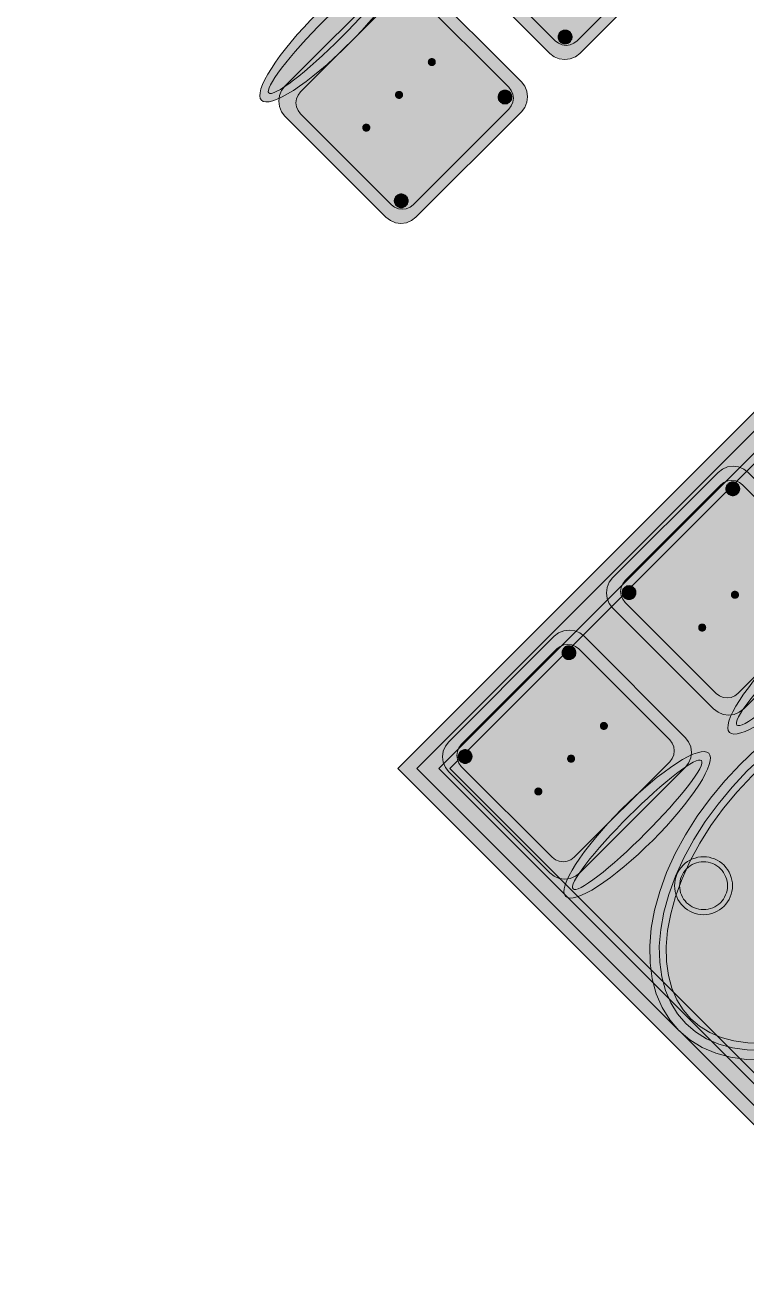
# Model space of a CAD drawing. Header units: metres. Extents: x 2172.2 to 2210.6, y 415.3 to 458.1.
# Drawn here: x 2183.03 to 2184.897, y 446.722 to 449.953 of the extents above; entities that cross this region are included whole.
import ezdxf

# ---------------------------------------------------------------- set-up
doc = ezdxf.new("R2010")
doc.units = ezdxf.units.M
for name, color, linetype, lineweight in [('NC_N1_CHAIRS', 7, 'CONTINUOUS', 13), ('NC_N1_FLOOR_DECOR', 32, 'CONTINUOUS', 13), ('NC_N1_TABLES', 7, 'CONTINUOUS', 13)]:
    doc.layers.add(name, color=color, linetype=linetype, lineweight=lineweight)

# ---------------------------------------------------------------- blocks, each defined once
blk = doc.blocks.new('NC_N1_MIXED_FLOOR_BAY_05')
at = {"true_color": 0xeff0ee}
h = blk.add_hatch(color=256, dxfattribs=at)
h.dxf.hatch_style = 1
h.paths.add_polyline_path([(-4.0811, 15.9515), (-4.06, 15.9304), (-4.0516, 15.922), (-4.022, 15.8924), (-4.0136, 15.884), (-3.9738, 15.8442), (-3.9298, 15.8002), (-3.8668, 15.7372), (-3.8228, 15.6932), (-3.7206, 15.591), (-3.6766, 15.547), (-3.6136, 15.484), (-3.5696, 15.44), (-3.4674, 15.3378), (-3.4234, 15.2938), (-3.3604, 15.2308), (-3.3164, 15.1868), (-3.2143, 15.0847), (-3.1703, 15.0406), (-3.1073, 14.9776), (-3.0633, 14.9336), (-2.9611, 14.8315), (-2.9171, 14.7875), (-2.8541, 14.7245), (-2.8101, 14.6805), (-2.7421, 14.6125), (-2.7337, 14.6041), (-2.7041, 14.5745), (-2.6957, 14.5661), (-2.6746, 14.545), (-4.5979, 12.6217), (-6.0044, 14.0282)])
at = {"color": 0, "linetype": 'CONTINUOUS', "lineweight": -2, "true_color": 0xa5b2b8}
blk.add_lwpolyline([(-4.5979, 12.6217), (-6.0044, 14.0282), (-4.0811, 15.9515)], dxfattribs=at)
at = {"color": 0, "linetype": 'CONTINUOUS', "lineweight": -2, "true_color": 0xa38246}
blk.add_lwpolyline([(-4.5979, 12.6712), (-5.955, 14.0282), (-4.0811, 15.902)], dxfattribs=at)
at = {"color": 0, "linetype": 'CONTINUOUS', "lineweight": -2, "true_color": 0x778fa0}
blk.add_lwpolyline([(-4.5979, 12.7277), (-5.8984, 14.0282), (-4.0811, 15.8454)], dxfattribs=at)
at = {"color": 0, "linetype": 'CONTINUOUS', "lineweight": -2, "true_color": 0xa38246}
blk.add_lwpolyline([(-4.0811, 15.8172), (-4.0808, 15.8168), (-4.041, 15.777), (-3.997, 15.733), (-3.9339, 15.67), (-3.8899, 15.626), (-3.7438, 15.4798), (-3.6808, 15.4168), (-3.6368, 15.3728), (-3.5346, 15.2706), (-3.4906, 15.2266), (-3.4276, 15.1636), (-3.3836, 15.1196), (-3.2814, 15.0175), (-3.2374, 14.9735), (-3.1744, 14.9105), (-3.1304, 14.8665), (-3.0283, 14.7643), (-2.9213, 14.6573), (-2.8773, 14.6133), (-2.8093, 14.5453), (-2.809, 14.545), (-4.5979, 12.756), (-5.8701, 14.0282)], close=True, dxfattribs=at)
blk = doc.blocks.new('NC_N1_DINING_2')
at = {"true_color": 0xf6f5ef}
h = blk.add_hatch(color=256, dxfattribs=at)
h.dxf.hatch_style = 1
h.paths.add_polyline_path([(0.6, 0), (0.5971, 0.0368), (0.5885, 0.0732), (0.5742, 0.1089), (0.5543, 0.1435), (0.5292, 0.1768), (0.4989, 0.2083), (0.4638, 0.2379), (0.4243, 0.2652), (0.3806, 0.2899), (0.3333, 0.3118), (0.2828, 0.3307), (0.2296, 0.3465), (0.1742, 0.3589), (0.1171, 0.3678), (0.0588, 0.3732), (0, 0.375), (-0.0588, 0.3732), (-0.1171, 0.3678), (-0.1742, 0.3589), (-0.2296, 0.3465), (-0.2828, 0.3307), (-0.3333, 0.3118), (-0.3806, 0.2899), (-0.4243, 0.2652), (-0.4638, 0.2379), (-0.4989, 0.2083), (-0.5292, 0.1768), (-0.5543, 0.1435), (-0.5742, 0.1089), (-0.5885, 0.0732), (-0.5971, 0.0368), (-0.6, 0), (-0.5971, -0.0368), (-0.5885, -0.0732), (-0.5742, -0.1089), (-0.5543, -0.1435), (-0.5292, -0.1768), (-0.4989, -0.2083), (-0.4638, -0.2379), (-0.4243, -0.2652), (-0.3806, -0.2899), (-0.3333, -0.3118), (-0.2828, -0.3307), (-0.2296, -0.3465), (-0.1742, -0.3589), (-0.1171, -0.3678), (-0.0588, -0.3732), (0, -0.375), (0.0588, -0.3732), (0.1171, -0.3678), (0.1742, -0.3589), (0.2296, -0.3465), (0.2828, -0.3307), (0.3333, -0.3118), (0.3806, -0.2899), (0.4243, -0.2652), (0.4638, -0.2379), (0.4989, -0.2083), (0.5292, -0.1768), (0.5543, -0.1435), (0.5742, -0.1089), (0.5885, -0.0732), (0.5971, -0.0368)])
at = {"color": 0, "linetype": 'CONTINUOUS', "lineweight": -2, "true_color": 0x2d3540}
blk.add_lwpolyline([(0.6, 0), (0.5971, 0.0368), (0.5885, 0.0732), (0.5742, 0.1089), (0.5543, 0.1435), (0.5292, 0.1768), (0.4989, 0.2083), (0.4638, 0.2379), (0.4243, 0.2652), (0.3806, 0.2899), (0.3333, 0.3118), (0.2828, 0.3307), (0.2296, 0.3465), (0.1742, 0.3589), (0.1171, 0.3678), (0.0588, 0.3732), (0, 0.375), (-0.0588, 0.3732), (-0.1171, 0.3678), (-0.1742, 0.3589), (-0.2296, 0.3465), (-0.2828, 0.3307), (-0.3333, 0.3118), (-0.3806, 0.2899), (-0.4243, 0.2652), (-0.4638, 0.2379), (-0.4989, 0.2083), (-0.5292, 0.1768), (-0.5543, 0.1435), (-0.5742, 0.1089), (-0.5885, 0.0732), (-0.5971, 0.0368), (-0.6, 0), (-0.5971, -0.0368), (-0.5885, -0.0732), (-0.5742, -0.1089), (-0.5543, -0.1435), (-0.5292, -0.1768), (-0.4989, -0.2083), (-0.4638, -0.2379), (-0.4243, -0.2652), (-0.3806, -0.2899), (-0.3333, -0.3118), (-0.2828, -0.3307), (-0.2296, -0.3465), (-0.1742, -0.3589), (-0.1171, -0.3678), (-0.0588, -0.3732), (0, -0.375), (0.0588, -0.3732), (0.1171, -0.3678), (0.1742, -0.3589), (0.2296, -0.3465), (0.2828, -0.3307), (0.3333, -0.3118), (0.3806, -0.2899), (0.4243, -0.2652), (0.4638, -0.2379), (0.4989, -0.2083), (0.5292, -0.1768), (0.5543, -0.1435), (0.5742, -0.1089), (0.5885, -0.0732), (0.5971, -0.0368)], close=True, dxfattribs=at)
at = {"color": 0, "linetype": 'CONTINUOUS', "lineweight": -2, "true_color": 0xa38246}
for points in [[(0.5749, 0), (0.5723, -0.0329), (0.5646, -0.0656), (0.5516, -0.0979), (0.5334, -0.1297), (0.5101, -0.1605), (0.4818, -0.1901), (0.4486, -0.218), (0.411, -0.244), (0.3692, -0.2676), (0.3237, -0.2887), (0.2749, -0.307), (0.2233, -0.3222), (0.1695, -0.3343), (0.114, -0.343), (0.0573, -0.3482), (0, -0.35), (-0.0573, -0.3482), (-0.114, -0.343), (-0.1695, -0.3343), (-0.2233, -0.3222), (-0.2749, -0.307), (-0.3237, -0.2887), (-0.3692, -0.2676), (-0.411, -0.244), (-0.4486, -0.218), (-0.4818, -0.1901), (-0.5101, -0.1605), (-0.5334, -0.1297), (-0.5516, -0.0979), (-0.5646, -0.0656), (-0.5723, -0.0329), (-0.5749, 0), (-0.5723, 0.0329), (-0.5646, 0.0656), (-0.5516, 0.0979), (-0.5334, 0.1297), (-0.5101, 0.1605), (-0.4818, 0.1901), (-0.4486, 0.218), (-0.411, 0.244), (-0.3692, 0.2676), (-0.3237, 0.2887), (-0.2749, 0.307), (-0.2233, 0.3222), (-0.1695, 0.3343), (-0.114, 0.343), (-0.0573, 0.3482), (0, 0.35), (0.0573, 0.3482), (0.114, 0.343), (0.1695, 0.3343), (0.2233, 0.3222), (0.2749, 0.307), (0.3237, 0.2887), (0.3692, 0.2676), (0.411, 0.244), (0.4486, 0.218), (0.4818, 0.1901), (0.5101, 0.1605), (0.5334, 0.1297), (0.5516, 0.0979), (0.5646, 0.0656), (0.5723, 0.0329)], [(0.5569, 0), (0.5545, -0.0301), (0.5474, -0.0601), (0.5354, -0.0901), (0.5184, -0.1198), (0.4964, -0.1488), (0.4694, -0.1769), (0.4377, -0.2037), (0.4014, -0.2287), (0.361, -0.2516), (0.3167, -0.2721), (0.2692, -0.2899), (0.2188, -0.3048), (0.1661, -0.3166), (0.1117, -0.3251), (0.0562, -0.3303), (0, -0.332), (-0.0562, -0.3303), (-0.1117, -0.3251), (-0.1661, -0.3166), (-0.2188, -0.3048), (-0.2692, -0.2899), (-0.3167, -0.2721), (-0.361, -0.2516), (-0.4014, -0.2287), (-0.4377, -0.2037), (-0.4694, -0.1769), (-0.4964, -0.1488), (-0.5184, -0.1198), (-0.5354, -0.0901), (-0.5474, -0.0601), (-0.5545, -0.0301), (-0.5569, 0), (-0.5545, 0.0301), (-0.5474, 0.0601), (-0.5354, 0.0901), (-0.5184, 0.1198), (-0.4964, 0.1488), (-0.4694, 0.1769), (-0.4377, 0.2037), (-0.4014, 0.2287), (-0.361, 0.2516), (-0.3167, 0.2721), (-0.2692, 0.2899), (-0.2188, 0.3048), (-0.1661, 0.3166), (-0.1117, 0.3251), (-0.0562, 0.3303), (0, 0.332), (0.0562, 0.3303), (0.1117, 0.3251), (0.1661, 0.3166), (0.2188, 0.3048), (0.2692, 0.2899), (0.3167, 0.2721), (0.361, 0.2516), (0.4014, 0.2287), (0.4377, 0.2037), (0.4694, 0.1769), (0.4964, 0.1488), (0.5184, 0.1198), (0.5354, 0.0901), (0.5474, 0.0601), (0.5545, 0.0301)], [(-0.228, 0.22), (-0.2283, 0.2139), (-0.2292, 0.2079), (-0.2307, 0.202), (-0.2327, 0.1963), (-0.2353, 0.1908), (-0.2384, 0.1856), (-0.2421, 0.1807), (-0.2462, 0.1762), (-0.2507, 0.1721), (-0.2556, 0.1684), (-0.2608, 0.1653), (-0.2663, 0.1627), (-0.272, 0.1607), (-0.2779, 0.1592), (-0.2839, 0.1583), (-0.29, 0.158), (-0.2961, 0.1583), (-0.3021, 0.1592), (-0.308, 0.1607), (-0.3137, 0.1627), (-0.3192, 0.1653), (-0.3244, 0.1684), (-0.3293, 0.1721), (-0.3338, 0.1762), (-0.3379, 0.1807), (-0.3416, 0.1856), (-0.3447, 0.1908), (-0.3473, 0.1963), (-0.3493, 0.202), (-0.3508, 0.2079), (-0.3517, 0.2139), (-0.352, 0.22), (-0.3517, 0.2261), (-0.3508, 0.2321), (-0.3493, 0.238), (-0.3473, 0.2437), (-0.3447, 0.2492), (-0.3416, 0.2544), (-0.3379, 0.2593), (-0.3338, 0.2638), (-0.3293, 0.2679), (-0.3244, 0.2716), (-0.3192, 0.2747), (-0.3137, 0.2773), (-0.308, 0.2793), (-0.3021, 0.2808), (-0.2961, 0.2817), (-0.29, 0.282), (-0.2839, 0.2817), (-0.2779, 0.2808), (-0.272, 0.2793), (-0.2663, 0.2773), (-0.2608, 0.2747), (-0.2556, 0.2716), (-0.2507, 0.2679), (-0.2462, 0.2638), (-0.2421, 0.2593), (-0.2384, 0.2544), (-0.2353, 0.2492), (-0.2327, 0.2437), (-0.2307, 0.238), (-0.2292, 0.2321), (-0.2283, 0.2261)], [(0.352, 0.22), (0.3517, 0.2139), (0.3508, 0.2079), (0.3493, 0.202), (0.3473, 0.1963), (0.3447, 0.1908), (0.3416, 0.1856), (0.3379, 0.1807), (0.3338, 0.1762), (0.3293, 0.1721), (0.3244, 0.1684), (0.3192, 0.1653), (0.3137, 0.1627), (0.308, 0.1607), (0.3021, 0.1592), (0.2961, 0.1583), (0.29, 0.158), (0.2839, 0.1583), (0.2779, 0.1592), (0.272, 0.1607), (0.2663, 0.1627), (0.2608, 0.1653), (0.2556, 0.1684), (0.2507, 0.1721), (0.2462, 0.1762), (0.2421, 0.1807), (0.2384, 0.1856), (0.2353, 0.1908), (0.2327, 0.1963), (0.2307, 0.202), (0.2292, 0.2079), (0.2283, 0.2139), (0.228, 0.22), (0.2283, 0.2261), (0.2292, 0.2321), (0.2307, 0.238), (0.2327, 0.2437), (0.2353, 0.2492), (0.2384, 0.2544), (0.2421, 0.2593), (0.2462, 0.2638), (0.2507, 0.2679), (0.2556, 0.2716), (0.2608, 0.2747), (0.2663, 0.2773), (0.272, 0.2793), (0.2779, 0.2808), (0.2839, 0.2817), (0.29, 0.282), (0.2961, 0.2817), (0.3021, 0.2808), (0.308, 0.2793), (0.3137, 0.2773), (0.3192, 0.2747), (0.3244, 0.2716), (0.3293, 0.2679), (0.3338, 0.2638), (0.3379, 0.2593), (0.3416, 0.2544), (0.3447, 0.2492), (0.3473, 0.2437), (0.3493, 0.238), (0.3508, 0.2321), (0.3517, 0.2261)], [(0.085, 0), (0.0846, 0.0054), (0.0834, 0.0107), (0.0813, 0.016), (0.0785, 0.021), (0.075, 0.0259), (0.0707, 0.0306), (0.0657, 0.0349), (0.0601, 0.0389), (0.0539, 0.0425), (0.0472, 0.0457), (0.0401, 0.0485), (0.0325, 0.0508), (0.0247, 0.0526), (0.0166, 0.0539), (0.0083, 0.0547), (0, 0.055), (-0.0083, 0.0547), (-0.0166, 0.0539), (-0.0247, 0.0526), (-0.0325, 0.0508), (-0.0401, 0.0485), (-0.0472, 0.0457), (-0.0539, 0.0425), (-0.0601, 0.0389), (-0.0657, 0.0349), (-0.0707, 0.0306), (-0.075, 0.0259), (-0.0785, 0.021), (-0.0813, 0.016), (-0.0834, 0.0107), (-0.0846, 0.0054), (-0.085, 0), (-0.0846, -0.0054), (-0.0834, -0.0107), (-0.0813, -0.016), (-0.0785, -0.021), (-0.075, -0.0259), (-0.0707, -0.0306), (-0.0657, -0.0349), (-0.0601, -0.0389), (-0.0539, -0.0425), (-0.0472, -0.0457), (-0.0401, -0.0485), (-0.0325, -0.0508), (-0.0247, -0.0526), (-0.0166, -0.0539), (-0.0083, -0.0547), (0, -0.055), (0.0083, -0.0547), (0.0166, -0.0539), (0.0247, -0.0526), (0.0325, -0.0508), (0.0401, -0.0485), (0.0472, -0.0457), (0.0539, -0.0425), (0.0601, -0.0389), (0.0657, -0.0349), (0.0707, -0.0306), (0.075, -0.0259), (0.0785, -0.021), (0.0813, -0.016), (0.0834, -0.0107), (0.0846, -0.0054)], [(-0.228, -0.22), (-0.2283, -0.2261), (-0.2292, -0.2321), (-0.2307, -0.238), (-0.2327, -0.2437), (-0.2353, -0.2492), (-0.2384, -0.2544), (-0.2421, -0.2593), (-0.2462, -0.2638), (-0.2507, -0.2679), (-0.2556, -0.2716), (-0.2608, -0.2747), (-0.2663, -0.2773), (-0.272, -0.2793), (-0.2779, -0.2808), (-0.2839, -0.2817), (-0.29, -0.282), (-0.2961, -0.2817), (-0.3021, -0.2808), (-0.308, -0.2793), (-0.3137, -0.2773), (-0.3192, -0.2747), (-0.3244, -0.2716), (-0.3293, -0.2679), (-0.3338, -0.2638), (-0.3379, -0.2593), (-0.3416, -0.2544), (-0.3447, -0.2492), (-0.3473, -0.2437), (-0.3493, -0.238), (-0.3508, -0.2321), (-0.3517, -0.2261), (-0.352, -0.22), (-0.3517, -0.2139), (-0.3508, -0.2079), (-0.3493, -0.202), (-0.3473, -0.1963), (-0.3447, -0.1908), (-0.3416, -0.1856), (-0.3379, -0.1807), (-0.3338, -0.1762), (-0.3293, -0.1721), (-0.3244, -0.1684), (-0.3192, -0.1653), (-0.3137, -0.1627), (-0.308, -0.1607), (-0.3021, -0.1592), (-0.2961, -0.1583), (-0.29, -0.158), (-0.2839, -0.1583), (-0.2779, -0.1592), (-0.272, -0.1607), (-0.2663, -0.1627), (-0.2608, -0.1653), (-0.2556, -0.1684), (-0.2507, -0.1721), (-0.2462, -0.1762), (-0.2421, -0.1807), (-0.2384, -0.1856), (-0.2353, -0.1908), (-0.2327, -0.1963), (-0.2307, -0.202), (-0.2292, -0.2079), (-0.2283, -0.2139)], [(0.352, -0.22), (0.3517, -0.2261), (0.3508, -0.2321), (0.3493, -0.238), (0.3473, -0.2437), (0.3447, -0.2492), (0.3416, -0.2544), (0.3379, -0.2593), (0.3338, -0.2638), (0.3293, -0.2679), (0.3244, -0.2716), (0.3192, -0.2747), (0.3137, -0.2773), (0.308, -0.2793), (0.3021, -0.2808), (0.2961, -0.2817), (0.29, -0.282), (0.2839, -0.2817), (0.2779, -0.2808), (0.272, -0.2793), (0.2663, -0.2773), (0.2608, -0.2747), (0.2556, -0.2716), (0.2507, -0.2679), (0.2462, -0.2638), (0.2421, -0.2593), (0.2384, -0.2544), (0.2353, -0.2492), (0.2327, -0.2437), (0.2307, -0.238), (0.2292, -0.2321), (0.2283, -0.2261), (0.228, -0.22), (0.2283, -0.2139), (0.2292, -0.2079), (0.2307, -0.202), (0.2327, -0.1963), (0.2353, -0.1908), (0.2384, -0.1856), (0.2421, -0.1807), (0.2462, -0.1762), (0.2507, -0.1721), (0.2556, -0.1684), (0.2608, -0.1653), (0.2663, -0.1627), (0.272, -0.1607), (0.2779, -0.1592), (0.2839, -0.1583), (0.29, -0.158), (0.2961, -0.1583), (0.3021, -0.1592), (0.308, -0.1607), (0.3137, -0.1627), (0.3192, -0.1653), (0.3244, -0.1684), (0.3293, -0.1721), (0.3338, -0.1762), (0.3379, -0.1807), (0.3416, -0.1856), (0.3447, -0.1908), (0.3473, -0.1963), (0.3493, -0.202), (0.3508, -0.2079), (0.3517, -0.2139)]]:
    blk.add_lwpolyline(points, close=True, dxfattribs=at)
at = {"color": 0, "linetype": 'CONTINUOUS', "lineweight": -2, "true_color": 0x89939a}
for points in [[(-0.215, 0.22), (-0.2154, 0.2126), (-0.2164, 0.2054), (-0.2182, 0.1982), (-0.2207, 0.1913), (-0.2239, 0.1846), (-0.2276, 0.1783), (-0.232, 0.1724), (-0.237, 0.167), (-0.2424, 0.162), (-0.2483, 0.1576), (-0.2546, 0.1539), (-0.2613, 0.1507), (-0.2682, 0.1482), (-0.2754, 0.1464), (-0.2826, 0.1454), (-0.29, 0.145), (-0.2974, 0.1454), (-0.3046, 0.1464), (-0.3118, 0.1482), (-0.3187, 0.1507), (-0.3254, 0.1539), (-0.3317, 0.1576), (-0.3376, 0.162), (-0.343, 0.167), (-0.348, 0.1724), (-0.3524, 0.1783), (-0.3561, 0.1846), (-0.3593, 0.1913), (-0.3618, 0.1982), (-0.3636, 0.2054), (-0.3646, 0.2126), (-0.365, 0.22), (-0.3646, 0.2274), (-0.3636, 0.2346), (-0.3618, 0.2418), (-0.3593, 0.2487), (-0.3561, 0.2554), (-0.3524, 0.2617), (-0.348, 0.2676), (-0.343, 0.273), (-0.3376, 0.278), (-0.3317, 0.2824), (-0.3254, 0.2861), (-0.3187, 0.2893), (-0.3118, 0.2918), (-0.3046, 0.2936), (-0.2974, 0.2946), (-0.29, 0.295), (-0.2826, 0.2946), (-0.2754, 0.2936), (-0.2682, 0.2918), (-0.2613, 0.2893), (-0.2546, 0.2861), (-0.2483, 0.2824), (-0.2424, 0.278), (-0.237, 0.273), (-0.232, 0.2676), (-0.2276, 0.2617), (-0.2239, 0.2554), (-0.2207, 0.2487), (-0.2182, 0.2418), (-0.2164, 0.2346), (-0.2154, 0.2274)], [(0.365, 0.22), (0.3646, 0.2126), (0.3636, 0.2054), (0.3618, 0.1982), (0.3593, 0.1913), (0.3561, 0.1846), (0.3524, 0.1783), (0.348, 0.1724), (0.343, 0.167), (0.3376, 0.162), (0.3317, 0.1576), (0.3254, 0.1539), (0.3187, 0.1507), (0.3118, 0.1482), (0.3046, 0.1464), (0.2974, 0.1454), (0.29, 0.145), (0.2826, 0.1454), (0.2754, 0.1464), (0.2682, 0.1482), (0.2613, 0.1507), (0.2546, 0.1539), (0.2483, 0.1576), (0.2424, 0.162), (0.237, 0.167), (0.232, 0.1724), (0.2276, 0.1783), (0.2239, 0.1846), (0.2207, 0.1913), (0.2182, 0.1982), (0.2164, 0.2054), (0.2154, 0.2126), (0.215, 0.22), (0.2154, 0.2274), (0.2164, 0.2346), (0.2182, 0.2418), (0.2207, 0.2487), (0.2239, 0.2554), (0.2276, 0.2617), (0.232, 0.2676), (0.237, 0.273), (0.2424, 0.278), (0.2483, 0.2824), (0.2546, 0.2861), (0.2613, 0.2893), (0.2682, 0.2918), (0.2754, 0.2936), (0.2826, 0.2946), (0.29, 0.295), (0.2974, 0.2946), (0.3046, 0.2936), (0.3118, 0.2918), (0.3187, 0.2893), (0.3254, 0.2861), (0.3317, 0.2824), (0.3376, 0.278), (0.343, 0.273), (0.348, 0.2676), (0.3524, 0.2617), (0.3561, 0.2554), (0.3593, 0.2487), (0.3618, 0.2418), (0.3636, 0.2346), (0.3646, 0.2274)], [(-0.215, -0.22), (-0.2154, -0.2274), (-0.2164, -0.2346), (-0.2182, -0.2418), (-0.2207, -0.2487), (-0.2239, -0.2554), (-0.2276, -0.2617), (-0.232, -0.2676), (-0.237, -0.273), (-0.2424, -0.278), (-0.2483, -0.2824), (-0.2546, -0.2861), (-0.2613, -0.2893), (-0.2682, -0.2918), (-0.2754, -0.2936), (-0.2826, -0.2946), (-0.29, -0.295), (-0.2974, -0.2946), (-0.3046, -0.2936), (-0.3118, -0.2918), (-0.3187, -0.2893), (-0.3254, -0.2861), (-0.3317, -0.2824), (-0.3376, -0.278), (-0.343, -0.273), (-0.348, -0.2676), (-0.3524, -0.2617), (-0.3561, -0.2554), (-0.3593, -0.2487), (-0.3618, -0.2418), (-0.3636, -0.2346), (-0.3646, -0.2274), (-0.365, -0.22), (-0.3646, -0.2126), (-0.3636, -0.2054), (-0.3618, -0.1982), (-0.3593, -0.1913), (-0.3561, -0.1846), (-0.3524, -0.1783), (-0.348, -0.1724), (-0.343, -0.167), (-0.3376, -0.162), (-0.3317, -0.1576), (-0.3254, -0.1539), (-0.3187, -0.1507), (-0.3118, -0.1482), (-0.3046, -0.1464), (-0.2974, -0.1454), (-0.29, -0.145), (-0.2826, -0.1454), (-0.2754, -0.1464), (-0.2682, -0.1482), (-0.2613, -0.1507), (-0.2546, -0.1539), (-0.2483, -0.1576), (-0.2424, -0.162), (-0.237, -0.167), (-0.232, -0.1724), (-0.2276, -0.1783), (-0.2239, -0.1846), (-0.2207, -0.1913), (-0.2182, -0.1982), (-0.2164, -0.2054), (-0.2154, -0.2126)], [(0.365, -0.22), (0.3646, -0.2274), (0.3636, -0.2346), (0.3618, -0.2418), (0.3593, -0.2487), (0.3561, -0.2554), (0.3524, -0.2617), (0.348, -0.2676), (0.343, -0.273), (0.3376, -0.278), (0.3317, -0.2824), (0.3254, -0.2861), (0.3187, -0.2893), (0.3118, -0.2918), (0.3046, -0.2936), (0.2974, -0.2946), (0.29, -0.295), (0.2826, -0.2946), (0.2754, -0.2936), (0.2682, -0.2918), (0.2613, -0.2893), (0.2546, -0.2861), (0.2483, -0.2824), (0.2424, -0.278), (0.237, -0.273), (0.232, -0.2676), (0.2276, -0.2617), (0.2239, -0.2554), (0.2207, -0.2487), (0.2182, -0.2418), (0.2164, -0.2346), (0.2154, -0.2274), (0.215, -0.22), (0.2154, -0.2126), (0.2164, -0.2054), (0.2182, -0.1982), (0.2207, -0.1913), (0.2239, -0.1846), (0.2276, -0.1783), (0.232, -0.1724), (0.237, -0.167), (0.2424, -0.162), (0.2483, -0.1576), (0.2546, -0.1539), (0.2613, -0.1507), (0.2682, -0.1482), (0.2754, -0.1464), (0.2826, -0.1454), (0.29, -0.145), (0.2974, -0.1454), (0.3046, -0.1464), (0.3118, -0.1482), (0.3187, -0.1507), (0.3254, -0.1539), (0.3317, -0.1576), (0.3376, -0.162), (0.343, -0.167), (0.348, -0.1724), (0.3524, -0.1783), (0.3561, -0.1846), (0.3593, -0.1913), (0.3618, -0.1982), (0.3636, -0.2054), (0.3646, -0.2126)]]:
    blk.add_lwpolyline(points, close=True, dxfattribs=at)
blk = doc.blocks.new('NC_N1_CHAIR_IVORY')
at = {"true_color": 0xf6f5ef}
h = blk.add_hatch(color=256, dxfattribs=at)
h.dxf.hatch_style = 1
h.paths.add_polyline_path([(0.262, 0.222), (0.2607, 0.2276), (0.257, 0.2331), (0.2507, 0.2385), (0.2421, 0.2438), (0.2311, 0.2489), (0.2178, 0.2537), (0.2025, 0.2582), (0.1853, 0.2623), (0.1662, 0.2661), (0.1456, 0.2694), (0.1235, 0.2723), (0.1003, 0.2747), (0.0761, 0.2765), (0.0511, 0.2779), (0.0257, 0.2787), (0, 0.279), (-0.0257, 0.2787), (-0.0511, 0.2779), (-0.0761, 0.2765), (-0.1003, 0.2747), (-0.1235, 0.2723), (-0.1456, 0.2694), (-0.1662, 0.2661), (-0.1853, 0.2623), (-0.2025, 0.2582), (-0.2178, 0.2537), (-0.2311, 0.2489), (-0.2421, 0.2438), (-0.2507, 0.2385), (-0.257, 0.2331), (-0.2607, 0.2276), (-0.262, 0.222), (-0.2607, 0.2164), (-0.257, 0.2109), (-0.2507, 0.2055), (-0.2421, 0.2002), (-0.2311, 0.1951), (-0.2178, 0.1903), (-0.2025, 0.1858), (-0.1853, 0.1817), (-0.1662, 0.1779), (-0.1456, 0.1746), (-0.1235, 0.1717), (-0.1003, 0.1693), (-0.0761, 0.1675), (-0.0511, 0.1661), (-0.0257, 0.1653), (0, 0.165), (0.0257, 0.1653), (0.0511, 0.1661), (0.0761, 0.1675), (0.1003, 0.1693), (0.1235, 0.1717), (0.1456, 0.1746), (0.1662, 0.1779), (0.1853, 0.1817), (0.2025, 0.1858), (0.2178, 0.1903), (0.2311, 0.1951), (0.2421, 0.2002), (0.2507, 0.2055), (0.257, 0.2109), (0.2607, 0.2164)])
at = {"true_color": 0xdbe4e9}
h = blk.add_hatch(color=256, dxfattribs=at)
h.dxf.hatch_style = 1
h.paths.add_polyline_path([(0.193, -0.275), (-0.193, -0.275), (-0.2072, -0.2731), (-0.2205, -0.2676), (-0.2319, -0.2589), (-0.2406, -0.2475), (-0.2461, -0.2342), (-0.248, -0.22), (-0.248, 0.15), (-0.2461, 0.1642), (-0.2406, 0.1775), (-0.2319, 0.1889), (-0.2205, 0.1976), (-0.2072, 0.2031), (-0.193, 0.205), (0.193, 0.205), (0.2072, 0.2031), (0.2205, 0.1976), (0.2319, 0.1889), (0.2406, 0.1775), (0.2461, 0.1642), (0.248, 0.15), (0.248, -0.22), (0.2461, -0.2342), (0.2406, -0.2475), (0.2319, -0.2589), (0.2205, -0.2676), (0.2072, -0.2731)])
at = {"true_color": 0xa38246}
h = blk.add_hatch(color=256, dxfattribs=at)
h.dxf.hatch_style = 1
h.paths.add_polyline_path([(-0.111, -0.02), (-0.111, -0.0209), (-0.1112, -0.0218), (-0.1114, -0.0226), (-0.1117, -0.0234), (-0.1121, -0.0242), (-0.1125, -0.025), (-0.113, -0.0257), (-0.1136, -0.0264), (-0.1143, -0.027), (-0.115, -0.0275), (-0.1158, -0.0279), (-0.1166, -0.0283), (-0.1174, -0.0286), (-0.1182, -0.0288), (-0.1191, -0.029), (-0.12, -0.029), (-0.1209, -0.029), (-0.1218, -0.0288), (-0.1226, -0.0286), (-0.1234, -0.0283), (-0.1242, -0.0279), (-0.125, -0.0275), (-0.1257, -0.027), (-0.1264, -0.0264), (-0.127, -0.0257), (-0.1275, -0.025), (-0.1279, -0.0242), (-0.1283, -0.0234), (-0.1286, -0.0226), (-0.1288, -0.0218), (-0.129, -0.0209), (-0.129, -0.02), (-0.129, -0.0191), (-0.1288, -0.0182), (-0.1286, -0.0174), (-0.1283, -0.0166), (-0.1279, -0.0158), (-0.1275, -0.015), (-0.127, -0.0143), (-0.1264, -0.0136), (-0.1257, -0.013), (-0.125, -0.0125), (-0.1242, -0.0121), (-0.1234, -0.0117), (-0.1226, -0.0114), (-0.1218, -0.0112), (-0.1209, -0.011), (-0.12, -0.011), (-0.1191, -0.011), (-0.1182, -0.0112), (-0.1174, -0.0114), (-0.1166, -0.0117), (-0.1158, -0.0121), (-0.115, -0.0125), (-0.1143, -0.013), (-0.1136, -0.0136), (-0.113, -0.0143), (-0.1125, -0.015), (-0.1121, -0.0158), (-0.1117, -0.0166), (-0.1114, -0.0174), (-0.1112, -0.0182), (-0.111, -0.0191)])
h = blk.add_hatch(color=256, dxfattribs=at)
h.dxf.hatch_style = 1
h.paths.add_polyline_path([(0.009, -0.02), (0.009, -0.0209), (0.0088, -0.0218), (0.0086, -0.0226), (0.0083, -0.0234), (0.0079, -0.0242), (0.0075, -0.025), (0.007, -0.0257), (0.0064, -0.0264), (0.0057, -0.027), (0.005, -0.0275), (0.0042, -0.0279), (0.0034, -0.0283), (0.0026, -0.0286), (0.0018, -0.0288), (0.0009, -0.029), (0, -0.029), (-0.0009, -0.029), (-0.0018, -0.0288), (-0.0026, -0.0286), (-0.0034, -0.0283), (-0.0042, -0.0279), (-0.005, -0.0275), (-0.0057, -0.027), (-0.0064, -0.0264), (-0.007, -0.0257), (-0.0075, -0.025), (-0.0079, -0.0242), (-0.0083, -0.0234), (-0.0086, -0.0226), (-0.0088, -0.0218), (-0.009, -0.0209), (-0.009, -0.02), (-0.009, -0.0191), (-0.0088, -0.0182), (-0.0086, -0.0174), (-0.0083, -0.0166), (-0.0079, -0.0158), (-0.0075, -0.015), (-0.007, -0.0143), (-0.0064, -0.0136), (-0.0057, -0.013), (-0.005, -0.0125), (-0.0042, -0.0121), (-0.0034, -0.0117), (-0.0026, -0.0114), (-0.0018, -0.0112), (-0.0009, -0.011), (0, -0.011), (0.0009, -0.011), (0.0018, -0.0112), (0.0026, -0.0114), (0.0034, -0.0117), (0.0042, -0.0121), (0.005, -0.0125), (0.0057, -0.013), (0.0064, -0.0136), (0.007, -0.0143), (0.0075, -0.015), (0.0079, -0.0158), (0.0083, -0.0166), (0.0086, -0.0174), (0.0088, -0.0182), (0.009, -0.0191)])
h = blk.add_hatch(color=256, dxfattribs=at)
h.dxf.hatch_style = 1
h.paths.add_polyline_path([(0.129, -0.02), (0.129, -0.0209), (0.1288, -0.0218), (0.1286, -0.0226), (0.1283, -0.0234), (0.1279, -0.0242), (0.1275, -0.025), (0.127, -0.0257), (0.1264, -0.0264), (0.1257, -0.027), (0.125, -0.0275), (0.1242, -0.0279), (0.1234, -0.0283), (0.1226, -0.0286), (0.1218, -0.0288), (0.1209, -0.029), (0.12, -0.029), (0.1191, -0.029), (0.1182, -0.0288), (0.1174, -0.0286), (0.1166, -0.0283), (0.1158, -0.0279), (0.115, -0.0275), (0.1143, -0.027), (0.1136, -0.0264), (0.113, -0.0257), (0.1125, -0.025), (0.1121, -0.0242), (0.1117, -0.0234), (0.1114, -0.0226), (0.1112, -0.0218), (0.111, -0.0209), (0.111, -0.02), (0.111, -0.0191), (0.1112, -0.0182), (0.1114, -0.0174), (0.1117, -0.0166), (0.1121, -0.0158), (0.1125, -0.015), (0.113, -0.0143), (0.1136, -0.0136), (0.1143, -0.013), (0.115, -0.0125), (0.1158, -0.0121), (0.1166, -0.0117), (0.1174, -0.0114), (0.1182, -0.0112), (0.1191, -0.011), (0.12, -0.011), (0.1209, -0.011), (0.1218, -0.0112), (0.1226, -0.0114), (0.1234, -0.0117), (0.1242, -0.0121), (0.125, -0.0125), (0.1257, -0.013), (0.1264, -0.0136), (0.127, -0.0143), (0.1275, -0.015), (0.1279, -0.0158), (0.1283, -0.0166), (0.1286, -0.0174), (0.1288, -0.0182), (0.129, -0.0191)])
h = blk.add_hatch(color=256, dxfattribs=at)
h.dxf.hatch_style = 1
h.paths.add_polyline_path([(-0.172, -0.218), (-0.1721, -0.2198), (-0.1723, -0.2215), (-0.1728, -0.2232), (-0.1734, -0.2249), (-0.1741, -0.2265), (-0.175, -0.228), (-0.1761, -0.2294), (-0.1773, -0.2307), (-0.1786, -0.2319), (-0.18, -0.233), (-0.1815, -0.2339), (-0.1831, -0.2346), (-0.1848, -0.2352), (-0.1865, -0.2357), (-0.1882, -0.2359), (-0.19, -0.236), (-0.1918, -0.2359), (-0.1935, -0.2357), (-0.1952, -0.2352), (-0.1969, -0.2346), (-0.1985, -0.2339), (-0.2, -0.233), (-0.2014, -0.2319), (-0.2027, -0.2307), (-0.2039, -0.2294), (-0.205, -0.228), (-0.2059, -0.2265), (-0.2066, -0.2249), (-0.2072, -0.2232), (-0.2077, -0.2215), (-0.2079, -0.2198), (-0.208, -0.218), (-0.2079, -0.2162), (-0.2077, -0.2145), (-0.2072, -0.2128), (-0.2066, -0.2111), (-0.2059, -0.2095), (-0.205, -0.208), (-0.2039, -0.2066), (-0.2027, -0.2053), (-0.2014, -0.2041), (-0.2, -0.203), (-0.1985, -0.2021), (-0.1969, -0.2014), (-0.1952, -0.2008), (-0.1935, -0.2003), (-0.1918, -0.2001), (-0.19, -0.2), (-0.1882, -0.2001), (-0.1865, -0.2003), (-0.1848, -0.2008), (-0.1831, -0.2014), (-0.1815, -0.2021), (-0.18, -0.203), (-0.1786, -0.2041), (-0.1773, -0.2053), (-0.1761, -0.2066), (-0.175, -0.208), (-0.1741, -0.2095), (-0.1734, -0.2111), (-0.1728, -0.2128), (-0.1723, -0.2145), (-0.1721, -0.2162)])
h = blk.add_hatch(color=256, dxfattribs=at)
h.dxf.hatch_style = 1
h.paths.add_polyline_path([(0.208, -0.218), (0.2079, -0.2198), (0.2077, -0.2215), (0.2072, -0.2232), (0.2066, -0.2249), (0.2059, -0.2265), (0.205, -0.228), (0.2039, -0.2294), (0.2027, -0.2307), (0.2014, -0.2319), (0.2, -0.233), (0.1985, -0.2339), (0.1969, -0.2346), (0.1952, -0.2352), (0.1935, -0.2357), (0.1918, -0.2359), (0.19, -0.236), (0.1882, -0.2359), (0.1865, -0.2357), (0.1848, -0.2352), (0.1831, -0.2346), (0.1815, -0.2339), (0.18, -0.233), (0.1786, -0.2319), (0.1773, -0.2307), (0.1761, -0.2294), (0.175, -0.228), (0.1741, -0.2265), (0.1734, -0.2249), (0.1728, -0.2232), (0.1723, -0.2215), (0.1721, -0.2198), (0.172, -0.218), (0.1721, -0.2162), (0.1723, -0.2145), (0.1728, -0.2128), (0.1734, -0.2111), (0.1741, -0.2095), (0.175, -0.208), (0.1761, -0.2066), (0.1773, -0.2053), (0.1786, -0.2041), (0.18, -0.203), (0.1815, -0.2021), (0.1831, -0.2014), (0.1848, -0.2008), (0.1865, -0.2003), (0.1882, -0.2001), (0.19, -0.2), (0.1918, -0.2001), (0.1935, -0.2003), (0.1952, -0.2008), (0.1969, -0.2014), (0.1985, -0.2021), (0.2, -0.203), (0.2014, -0.2041), (0.2027, -0.2053), (0.2039, -0.2066), (0.205, -0.208), (0.2059, -0.2095), (0.2066, -0.2111), (0.2072, -0.2128), (0.2077, -0.2145), (0.2079, -0.2162)])
at = {"color": 0, "linetype": 'CONTINUOUS', "lineweight": -2, "true_color": 0x2d3540}
for points in [[(0.262, 0.222), (0.2607, 0.2276), (0.257, 0.2331), (0.2507, 0.2385), (0.2421, 0.2438), (0.2311, 0.2489), (0.2178, 0.2537), (0.2025, 0.2582), (0.1853, 0.2623), (0.1662, 0.2661), (0.1456, 0.2694), (0.1235, 0.2723), (0.1003, 0.2747), (0.0761, 0.2765), (0.0511, 0.2779), (0.0257, 0.2787), (0, 0.279), (-0.0257, 0.2787), (-0.0511, 0.2779), (-0.0761, 0.2765), (-0.1003, 0.2747), (-0.1235, 0.2723), (-0.1456, 0.2694), (-0.1662, 0.2661), (-0.1853, 0.2623), (-0.2025, 0.2582), (-0.2178, 0.2537), (-0.2311, 0.2489), (-0.2421, 0.2438), (-0.2507, 0.2385), (-0.257, 0.2331), (-0.2607, 0.2276), (-0.262, 0.222), (-0.2607, 0.2164), (-0.257, 0.2109), (-0.2507, 0.2055), (-0.2421, 0.2002), (-0.2311, 0.1951), (-0.2178, 0.1903), (-0.2025, 0.1858), (-0.1853, 0.1817), (-0.1662, 0.1779), (-0.1456, 0.1746), (-0.1235, 0.1717), (-0.1003, 0.1693), (-0.0761, 0.1675), (-0.0511, 0.1661), (-0.0257, 0.1653), (0, 0.165), (0.0257, 0.1653), (0.0511, 0.1661), (0.0761, 0.1675), (0.1003, 0.1693), (0.1235, 0.1717), (0.1456, 0.1746), (0.1662, 0.1779), (0.1853, 0.1817), (0.2025, 0.1858), (0.2178, 0.1903), (0.2311, 0.1951), (0.2421, 0.2002), (0.2507, 0.2055), (0.257, 0.2109), (0.2607, 0.2164)], [(0.193, -0.275), (-0.193, -0.275), (-0.2072, -0.2731), (-0.2205, -0.2676), (-0.2319, -0.2589), (-0.2406, -0.2475), (-0.2461, -0.2342), (-0.248, -0.22), (-0.248, 0.15), (-0.2461, 0.1642), (-0.2406, 0.1775), (-0.2319, 0.1889), (-0.2205, 0.1976), (-0.2072, 0.2031), (-0.193, 0.205), (0.193, 0.205), (0.2072, 0.2031), (0.2205, 0.1976), (0.2319, 0.1889), (0.2406, 0.1775), (0.2461, 0.1642), (0.248, 0.15), (0.248, -0.22), (0.2461, -0.2342), (0.2406, -0.2475), (0.2319, -0.2589), (0.2205, -0.2676), (0.2072, -0.2731)]]:
    blk.add_lwpolyline(points, close=True, dxfattribs=at)
at = {"color": 0, "linetype": 'CONTINUOUS', "lineweight": -2, "true_color": 0xa38246}
for points in [[(0.235, 0.222), (0.2339, 0.225), (0.2305, 0.228), (0.2249, 0.231), (0.2171, 0.2339), (0.2073, 0.2366), (0.1954, 0.2392), (0.1817, 0.2417), (0.1662, 0.2439), (0.1491, 0.246), (0.1306, 0.2478), (0.1108, 0.2493), (0.0899, 0.2506), (0.0682, 0.2517), (0.0458, 0.2524), (0.023, 0.2529), (0, 0.253), (-0.023, 0.2529), (-0.0458, 0.2524), (-0.0682, 0.2517), (-0.0899, 0.2506), (-0.1108, 0.2493), (-0.1306, 0.2478), (-0.1491, 0.246), (-0.1662, 0.2439), (-0.1817, 0.2417), (-0.1954, 0.2392), (-0.2073, 0.2366), (-0.2171, 0.2339), (-0.2249, 0.231), (-0.2305, 0.228), (-0.2339, 0.225), (-0.235, 0.222), (-0.2339, 0.219), (-0.2305, 0.216), (-0.2249, 0.213), (-0.2171, 0.2101), (-0.2073, 0.2074), (-0.1954, 0.2048), (-0.1817, 0.2023), (-0.1662, 0.2001), (-0.1491, 0.198), (-0.1306, 0.1962), (-0.1108, 0.1947), (-0.0899, 0.1934), (-0.0682, 0.1923), (-0.0458, 0.1916), (-0.023, 0.1911), (0, 0.191), (0.023, 0.1911), (0.0458, 0.1916), (0.0682, 0.1923), (0.0899, 0.1934), (0.1108, 0.1947), (0.1306, 0.1962), (0.1491, 0.198), (0.1662, 0.2001), (0.1817, 0.2023), (0.1954, 0.2048), (0.2073, 0.2074), (0.2171, 0.2101), (0.2249, 0.213), (0.2305, 0.216), (0.2339, 0.219)], [(0.175, -0.247), (-0.175, -0.247), (-0.1854, -0.2456), (-0.195, -0.2416), (-0.2033, -0.2353), (-0.2096, -0.227), (-0.2136, -0.2174), (-0.215, -0.207), (-0.215, 0.126), (-0.2136, 0.1364), (-0.2096, 0.146), (-0.2033, 0.1543), (-0.195, 0.1606), (-0.1854, 0.1646), (-0.175, 0.166), (0.175, 0.166), (0.1854, 0.1646), (0.195, 0.1606), (0.2033, 0.1543), (0.2096, 0.146), (0.2136, 0.1364), (0.215, 0.126), (0.215, -0.207), (0.2136, -0.2174), (0.2096, -0.227), (0.2033, -0.2353), (0.195, -0.2416), (0.1854, -0.2456)]]:
    blk.add_lwpolyline(points, close=True, dxfattribs=at)
at = {"color": 0, "linetype": 'CONTINUOUS', "lineweight": -2}
for points in [[(-0.111, -0.02), (-0.111, -0.0209), (-0.1112, -0.0218), (-0.1114, -0.0226), (-0.1117, -0.0234), (-0.1121, -0.0242), (-0.1125, -0.025), (-0.113, -0.0257), (-0.1136, -0.0264), (-0.1143, -0.027), (-0.115, -0.0275), (-0.1158, -0.0279), (-0.1166, -0.0283), (-0.1174, -0.0286), (-0.1182, -0.0288), (-0.1191, -0.029), (-0.12, -0.029), (-0.1209, -0.029), (-0.1218, -0.0288), (-0.1226, -0.0286), (-0.1234, -0.0283), (-0.1242, -0.0279), (-0.125, -0.0275), (-0.1257, -0.027), (-0.1264, -0.0264), (-0.127, -0.0257), (-0.1275, -0.025), (-0.1279, -0.0242), (-0.1283, -0.0234), (-0.1286, -0.0226), (-0.1288, -0.0218), (-0.129, -0.0209), (-0.129, -0.02), (-0.129, -0.0191), (-0.1288, -0.0182), (-0.1286, -0.0174), (-0.1283, -0.0166), (-0.1279, -0.0158), (-0.1275, -0.015), (-0.127, -0.0143), (-0.1264, -0.0136), (-0.1257, -0.013), (-0.125, -0.0125), (-0.1242, -0.0121), (-0.1234, -0.0117), (-0.1226, -0.0114), (-0.1218, -0.0112), (-0.1209, -0.011), (-0.12, -0.011), (-0.1191, -0.011), (-0.1182, -0.0112), (-0.1174, -0.0114), (-0.1166, -0.0117), (-0.1158, -0.0121), (-0.115, -0.0125), (-0.1143, -0.013), (-0.1136, -0.0136), (-0.113, -0.0143), (-0.1125, -0.015), (-0.1121, -0.0158), (-0.1117, -0.0166), (-0.1114, -0.0174), (-0.1112, -0.0182), (-0.111, -0.0191)], [(0.009, -0.02), (0.009, -0.0209), (0.0088, -0.0218), (0.0086, -0.0226), (0.0083, -0.0234), (0.0079, -0.0242), (0.0075, -0.025), (0.007, -0.0257), (0.0064, -0.0264), (0.0057, -0.027), (0.005, -0.0275), (0.0042, -0.0279), (0.0034, -0.0283), (0.0026, -0.0286), (0.0018, -0.0288), (0.0009, -0.029), (0, -0.029), (-0.0009, -0.029), (-0.0018, -0.0288), (-0.0026, -0.0286), (-0.0034, -0.0283), (-0.0042, -0.0279), (-0.005, -0.0275), (-0.0057, -0.027), (-0.0064, -0.0264), (-0.007, -0.0257), (-0.0075, -0.025), (-0.0079, -0.0242), (-0.0083, -0.0234), (-0.0086, -0.0226), (-0.0088, -0.0218), (-0.009, -0.0209), (-0.009, -0.02), (-0.009, -0.0191), (-0.0088, -0.0182), (-0.0086, -0.0174), (-0.0083, -0.0166), (-0.0079, -0.0158), (-0.0075, -0.015), (-0.007, -0.0143), (-0.0064, -0.0136), (-0.0057, -0.013), (-0.005, -0.0125), (-0.0042, -0.0121), (-0.0034, -0.0117), (-0.0026, -0.0114), (-0.0018, -0.0112), (-0.0009, -0.011), (0, -0.011), (0.0009, -0.011), (0.0018, -0.0112), (0.0026, -0.0114), (0.0034, -0.0117), (0.0042, -0.0121), (0.005, -0.0125), (0.0057, -0.013), (0.0064, -0.0136), (0.007, -0.0143), (0.0075, -0.015), (0.0079, -0.0158), (0.0083, -0.0166), (0.0086, -0.0174), (0.0088, -0.0182), (0.009, -0.0191)], [(0.129, -0.02), (0.129, -0.0209), (0.1288, -0.0218), (0.1286, -0.0226), (0.1283, -0.0234), (0.1279, -0.0242), (0.1275, -0.025), (0.127, -0.0257), (0.1264, -0.0264), (0.1257, -0.027), (0.125, -0.0275), (0.1242, -0.0279), (0.1234, -0.0283), (0.1226, -0.0286), (0.1218, -0.0288), (0.1209, -0.029), (0.12, -0.029), (0.1191, -0.029), (0.1182, -0.0288), (0.1174, -0.0286), (0.1166, -0.0283), (0.1158, -0.0279), (0.115, -0.0275), (0.1143, -0.027), (0.1136, -0.0264), (0.113, -0.0257), (0.1125, -0.025), (0.1121, -0.0242), (0.1117, -0.0234), (0.1114, -0.0226), (0.1112, -0.0218), (0.111, -0.0209), (0.111, -0.02), (0.111, -0.0191), (0.1112, -0.0182), (0.1114, -0.0174), (0.1117, -0.0166), (0.1121, -0.0158), (0.1125, -0.015), (0.113, -0.0143), (0.1136, -0.0136), (0.1143, -0.013), (0.115, -0.0125), (0.1158, -0.0121), (0.1166, -0.0117), (0.1174, -0.0114), (0.1182, -0.0112), (0.1191, -0.011), (0.12, -0.011), (0.1209, -0.011), (0.1218, -0.0112), (0.1226, -0.0114), (0.1234, -0.0117), (0.1242, -0.0121), (0.125, -0.0125), (0.1257, -0.013), (0.1264, -0.0136), (0.127, -0.0143), (0.1275, -0.015), (0.1279, -0.0158), (0.1283, -0.0166), (0.1286, -0.0174), (0.1288, -0.0182), (0.129, -0.0191)], [(-0.172, -0.218), (-0.1721, -0.2198), (-0.1723, -0.2215), (-0.1728, -0.2232), (-0.1734, -0.2249), (-0.1741, -0.2265), (-0.175, -0.228), (-0.1761, -0.2294), (-0.1773, -0.2307), (-0.1786, -0.2319), (-0.18, -0.233), (-0.1815, -0.2339), (-0.1831, -0.2346), (-0.1848, -0.2352), (-0.1865, -0.2357), (-0.1882, -0.2359), (-0.19, -0.236), (-0.1918, -0.2359), (-0.1935, -0.2357), (-0.1952, -0.2352), (-0.1969, -0.2346), (-0.1985, -0.2339), (-0.2, -0.233), (-0.2014, -0.2319), (-0.2027, -0.2307), (-0.2039, -0.2294), (-0.205, -0.228), (-0.2059, -0.2265), (-0.2066, -0.2249), (-0.2072, -0.2232), (-0.2077, -0.2215), (-0.2079, -0.2198), (-0.208, -0.218), (-0.2079, -0.2162), (-0.2077, -0.2145), (-0.2072, -0.2128), (-0.2066, -0.2111), (-0.2059, -0.2095), (-0.205, -0.208), (-0.2039, -0.2066), (-0.2027, -0.2053), (-0.2014, -0.2041), (-0.2, -0.203), (-0.1985, -0.2021), (-0.1969, -0.2014), (-0.1952, -0.2008), (-0.1935, -0.2003), (-0.1918, -0.2001), (-0.19, -0.2), (-0.1882, -0.2001), (-0.1865, -0.2003), (-0.1848, -0.2008), (-0.1831, -0.2014), (-0.1815, -0.2021), (-0.18, -0.203), (-0.1786, -0.2041), (-0.1773, -0.2053), (-0.1761, -0.2066), (-0.175, -0.208), (-0.1741, -0.2095), (-0.1734, -0.2111), (-0.1728, -0.2128), (-0.1723, -0.2145), (-0.1721, -0.2162)], [(0.208, -0.218), (0.2079, -0.2198), (0.2077, -0.2215), (0.2072, -0.2232), (0.2066, -0.2249), (0.2059, -0.2265), (0.205, -0.228), (0.2039, -0.2294), (0.2027, -0.2307), (0.2014, -0.2319), (0.2, -0.233), (0.1985, -0.2339), (0.1969, -0.2346), (0.1952, -0.2352), (0.1935, -0.2357), (0.1918, -0.2359), (0.19, -0.236), (0.1882, -0.2359), (0.1865, -0.2357), (0.1848, -0.2352), (0.1831, -0.2346), (0.1815, -0.2339), (0.18, -0.233), (0.1786, -0.2319), (0.1773, -0.2307), (0.1761, -0.2294), (0.175, -0.228), (0.1741, -0.2265), (0.1734, -0.2249), (0.1728, -0.2232), (0.1723, -0.2215), (0.1721, -0.2198), (0.172, -0.218), (0.1721, -0.2162), (0.1723, -0.2145), (0.1728, -0.2128), (0.1734, -0.2111), (0.1741, -0.2095), (0.175, -0.208), (0.1761, -0.2066), (0.1773, -0.2053), (0.1786, -0.2041), (0.18, -0.203), (0.1815, -0.2021), (0.1831, -0.2014), (0.1848, -0.2008), (0.1865, -0.2003), (0.1882, -0.2001), (0.19, -0.2), (0.1918, -0.2001), (0.1935, -0.2003), (0.1952, -0.2008), (0.1969, -0.2014), (0.1985, -0.2021), (0.2, -0.203), (0.2014, -0.2041), (0.2027, -0.2053), (0.2039, -0.2066), (0.205, -0.208), (0.2059, -0.2095), (0.2066, -0.2111), (0.2072, -0.2128), (0.2077, -0.2145), (0.2079, -0.2162)]]:
    blk.add_lwpolyline(points, close=True, dxfattribs=at)

msp = doc.modelspace()

# ---------------------------------------------------------------- block references
at = {"layer": 'NC_N1_CHAIRS', "linetype": 'CONTINUOUS'}
for p, yscale, rotation in [((2184.4089, 450.2099), -1.0000000000000002, -135), ((2183.9846, 449.7857), -1.0000000000000002, -135), ((2184.8827, 448.4634), -1, 45), ((2184.4584, 448.0391), -1, 45)]:
    msp.add_blockref('NC_N1_CHAIR_IVORY', p, dxfattribs=dict(at, yscale=yscale, rotation=rotation))
at = {"layer": 'NC_N1_FLOOR_DECOR', "linetype": 'CONTINUOUS'}
msp.add_blockref('NC_N1_MIXED_FLOOR_BAY_05', (2190, 434), dxfattribs=at)
at = {"layer": 'NC_N1_TABLES', "linetype": 'CONTINUOUS'}
for p, yscale, rotation in [((2183.7195, 450.4751), -1.0000000000000002, -135), ((2185.1478, 447.7739), -1, 45)]:
    msp.add_blockref('NC_N1_DINING_2', p, dxfattribs=dict(at, yscale=yscale, rotation=rotation))

doc.saveas('drawing.dxf')
